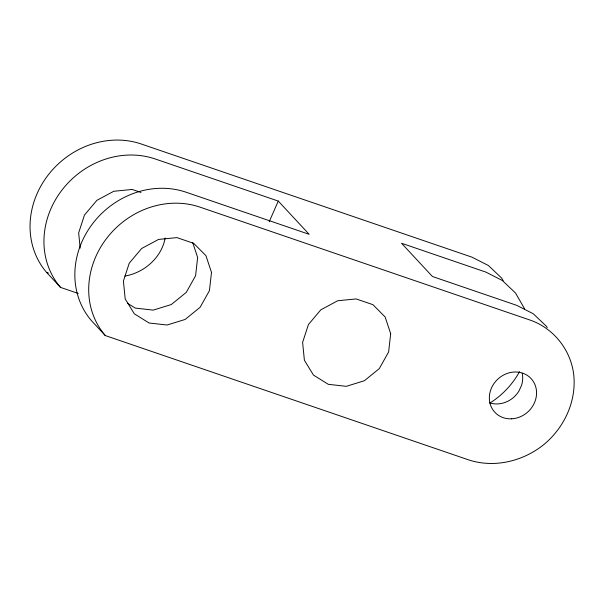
<?xml version="1.0" encoding="UTF-8"?>
<svg xmlns="http://www.w3.org/2000/svg" width="604" height="604" viewBox="0 0 604 604"><rect width="100%" height="100%" fill="white"/><g stroke="black" fill="none" stroke-linecap="round" stroke-linejoin="round"><path stroke-width="0.91" d="M165.179 237.916C161.736 257.372 144.228 272.842 124.9 276.051M269.18 221.789L278.278 201.072L155.213 158.965A82.506 74.103 -42.9 0 0 60.853 191.566A82.506 74.103 -42.9 0 0 60.521 287.391L78.294 293.476M141.011 192.472L132.185 189.452L113.771 191.272L96.897 200.324L84.469 215.047L78.648 232.895L80.173 248.101M503.177 280.769L501.645 278.089L488.409 265.526L471.966 257.161L141.321 144.016A82.506 74.103 -42.9 0 0 46.961 176.617A82.506 74.103 -42.9 0 0 46.629 272.449L48.411 273.061M105.285 335.56L469.248 460.097C494.585 468.115 522.468 461.358 543.109 445.163A77.78 69.86 -42.9 0 0 573.8 375.25C571.067 350.479 554.178 328.629 530.629 320.271L199.977 207.127A82.506 74.103 -42.9 0 0 105.617 239.728A82.506 74.103 -42.9 0 0 105.285 335.552L91.43 320.656A82.506 74.103 -42.9 0 1 91.763 224.824A82.506 74.103 -42.9 0 1 186.123 192.223L309.188 234.337L278.278 201.072M127.459 303.253L135.258 308.1L153.242 310.109L171.279 304.552L186.258 292.396L195.583 275.749L197.644 257.478L192.668 242.506M46.629 272.449L60.521 287.391M547.216 327.632L546.446 326.296L533.219 313.733L516.775 305.367L432.434 276.511L401.524 243.246L485.865 272.102L502.301 280.475L515.537 293.031L524.657 308.931M522.196 373.197A24.749 22.235 -42.9 0 1 521.569 385.314L518.927 391.082A24.749 22.235 -42.9 0 1 489.368 402.777M519.531 371.671A77.78 69.86 -42.9 0 1 490.101 402.921M211.491 272.381L209.429 290.645L200.105 307.3L185.126 319.456L167.089 325.005L149.105 323.004L134.292 313.786L125.202 298.95L123.412 281.056L129.233 263.208L141.661 248.486L158.535 239.433L176.949 237.614L193.71 243.352L205.934 255.651L211.491 272.381M390.682 333.695L388.621 351.966L379.297 368.614L364.325 380.769L346.281 386.326L328.304 384.318L313.484 375.099L304.393 360.263L302.612 342.37L308.433 324.522L320.852 309.799L337.727 300.747L356.141 298.935L372.91 304.665L385.126 316.964L390.682 333.695M511.747 418.814A24.749 22.235 -42.9 0 0 533.981 382.589A24.749 22.235 -42.9 0 0 493.128 384.854A24.749 22.235 -42.9 0 0 511.747 418.814"/></g></svg>
